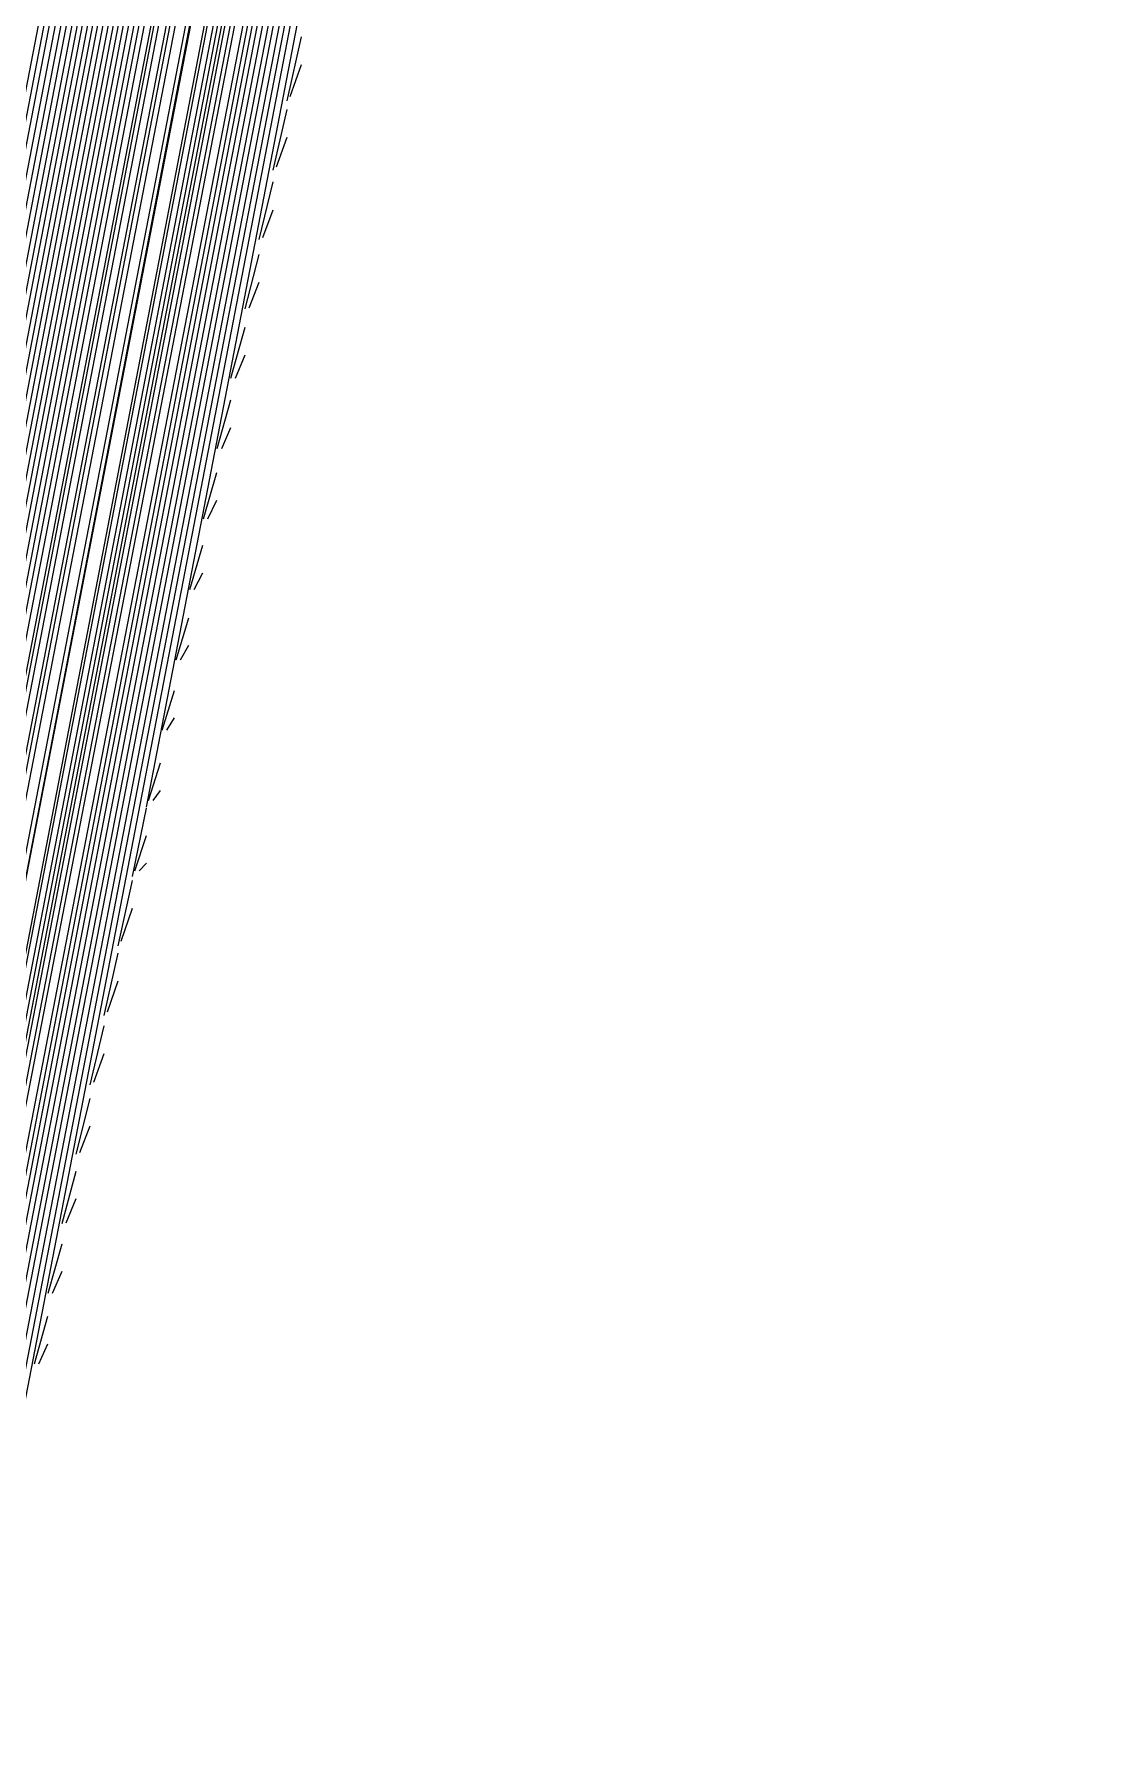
# Model space of a CAD drawing. Header units: inches. Extents: x 2608994 to 2618701, y 1261813 to 1271655.
# Drawn here: x 2617562.2 to 2617653.4, y 1263281.6 to 1263427 of the extents above; entities that cross this region are included whole.
import ezdxf

# ---------------------------------------------------------------- set-up
doc = ezdxf.new("R2010")
doc.units = ezdxf.units.IN
doc.header["$MEASUREMENT"] = 0

msp = doc.modelspace()

# ---------------------------------------------------------------- linework, layer by layer
for points, elevation in [([(2617449.4, 1262745.57), (2617804.23, 1264581.52), (2618096.8, 1266132.39), (2618215.6, 1266773.77), (2618294.8, 1267212.39)], 413), ([(2617437.4, 1262685.6), (2617803.06, 1264577.92), (2618088.4, 1266091.08), (2618208.4, 1266738.98), (2618290, 1267190.95)], 412), ([(2617420.6, 1262600.34), (2617801.9, 1264574.32), (2618080, 1266049.75), (2618202.4, 1266710.7), (2618284, 1267162.68)], 411), ([(2617571.8, 1263361.14), (2617880.8, 1264964.79), (2618198.8, 1266652.52), (2618291.14, 1267154.32)], 420), ([(2617411, 1262552.34), (2617800.97, 1264571.92), (2618072.8, 1266014.81), (2618196.4, 1266682.41), (2618279.2, 1267141.18)], 410), ([(2616766.14, 1262375.32), (2617303.41, 1262494.72), (2617309.55, 1262497.12), (2617345.6, 1262528.8), (2617375.6, 1262552.03), (2617394.8, 1262563.91), (2617411.6, 1262570.64), (2617794.64, 1264558.72), (2617975.6, 1265521.68), (2618206, 1266772.48), (2618268.4, 1267128.17)], 402), ([(2617549, 1263245.97), (2617863.95, 1264879.12), (2618184.4, 1266579.16), (2618281.29, 1267105.12)], 419), ([(2616700.09, 1262362.12), (2617296.59, 1262494.72), (2617301.69, 1262497.12), (2617339.6, 1262530.58), (2617370.4, 1262554.72), (2617391.2, 1262568.07), (2617411.6, 1262576.35), (2617412.8, 1262578.04), (2617520.8, 1263144.33), (2617794.17, 1264558.72), (2617966, 1265473.52), (2618197.6, 1266730.6), (2618260, 1267085.25)], 401), ([(2616451.68, 1262312.92), (2617131.65, 1262462.32), (2617261.37, 1262492.32), (2617267.57, 1262494.72), (2617319.2, 1262540.92), (2617361.2, 1262573.94), (2617388.8, 1262591.26), (2617416.4, 1262602.37), (2617520.8, 1263153.33), (2617787.45, 1264533.52), (2617876, 1265004.25), (2618128, 1266364.51), (2618206, 1266797.91), (2618255.2, 1267084.32)], 397), ([(2617189.84, 1262459.32), (2617363.44, 1262498.32), (2617367.12, 1262499.52), (2617392.4, 1262520.09), (2617404.4, 1262526.6), (2617405.6, 1262529.26), (2617798.65, 1264562.32), (2618044, 1265864.12), (2618174.8, 1266569.07), (2618264.8, 1267065.38)], 409), ([(2616258.68, 1262274.52), (2617060.14, 1262450.32), (2617233.01, 1262489.92), (2617242.68, 1262493.52), (2617304.8, 1262549.62), (2617355.58, 1262589.52), (2617388.8, 1262609.71), (2617418.8, 1262620.2), (2617523.2, 1263172.57), (2617796.08, 1264586.32), (2617985.2, 1265599.93), (2618131.6, 1266397.21), (2618202.4, 1266793.6), (2618246.8, 1267055.65)], 394), ([(2616644.89, 1262351.32), (2617285.74, 1262493.52), (2617292.45, 1262495.92), (2617333.6, 1262532.38), (2617367.2, 1262558.84), (2617392.4, 1262574.79), (2617412.8, 1262582.67), (2617414, 1262585.5), (2617519.6, 1263140.34), (2617793.47, 1264557.52), (2617951.6, 1265399.6), (2618186.84, 1266675.52), (2618251.6, 1267042.43)], 400), ([(2617134.79, 1262448.52), (2617356.67, 1262498.32), (2617388.8, 1262523.73), (2617405.6, 1262532.92), (2617406.8, 1262536.86), (2617798.18, 1264562.32), (2618039.2, 1265841.93), (2618170, 1266547.22), (2618258.8, 1267037.05)], 408), ([(2615757.12, 1262174.92), (2616140.27, 1262261.92), (2616400.53, 1262318.32), (2616696.4, 1262380.17), (2617051.85, 1262458.72), (2617163.38, 1262485.12), (2617175.78, 1262489.92), (2617262.8, 1262570.44), (2617300, 1262601.65), (2617332.92, 1262626.72), (2617375.6, 1262653.23), (2617392.4, 1262660.36), (2617426, 1262669.99), (2617427.2, 1262673.42), (2617519.6, 1263171.63), (2617790.46, 1264576.72), (2618036.8, 1265908.9), (2618134, 1266446.91), (2618196.4, 1266806.34), (2618228.8, 1267013.51)], 386), ([(2616324.79, 1262287.72), (2617087.59, 1262455.12), (2617243.82, 1262491.12), (2617251.85, 1262494.72), (2617309.6, 1262546.7), (2617357.6, 1262584.4), (2617388.8, 1262603.55), (2617417.6, 1262613.87), (2617524.4, 1263176.57), (2617806.27, 1264637.92), (2618051.2, 1265953.57), (2618203.6, 1266794.99), (2618240.8, 1267011.62)], 395), ([(2615691.2, 1262161.72), (2616108.4, 1262256.59), (2616382.31, 1262315.92), (2616694, 1262380.86), (2617046.07, 1262458.72), (2617156.78, 1262485.12), (2617166.47, 1262488.72), (2617257.11, 1262572.72), (2617295.2, 1262604.81), (2617328.48, 1262630.32), (2617352.8, 1262646.76), (2617373.2, 1262658.38), (2617391.2, 1262666.07), (2617427.2, 1262676.3), (2617428.4, 1262681), (2617463.2, 1262874.84), (2617519.6, 1263173.84), (2617789.98, 1264576.72), (2618032, 1265886.39), (2618114.34, 1266339.52), (2618190.4, 1266777), (2618224, 1266991)], 385), ([(2617068.78, 1262435.32), (2617349.62, 1262498.32), (2617386.4, 1262528.24), (2617406.8, 1262539.25), (2617797.25, 1264559.92), (2618022.4, 1265755.47), (2618155.6, 1266473.12), (2618248, 1266981.71)], 407), ([(2615635.69, 1262150.92), (2616085.6, 1262253.28), (2616372.4, 1262315.3), (2616692.8, 1262381.82), (2617034.96, 1262457.52), (2617146.1, 1262483.92), (2617158.73, 1262488.72), (2617255.6, 1262578.67), (2617296.4, 1262612.81), (2617331.2, 1262639.06), (2617356.4, 1262655.54), (2617378, 1262667.02), (2617428.4, 1262682.91), (2617465.6, 1262889.64), (2617520.8, 1263182.35), (2617789.5, 1264576.72), (2618028.4, 1265870.44), (2618113.87, 1266339.52), (2618186.8, 1266761.98), (2618220.4, 1266977.24)], 384), ([(2617534.6, 1263173.95), (2617839.87, 1264755.52), (2618149.6, 1266396.29), (2618254, 1266960.39)], 418), ([(2616573.17, 1262336.92), (2617175.74, 1262469.52), (2617278.96, 1262493.52), (2617284.65, 1262495.92), (2617330, 1262536.22), (2617367.2, 1262565.27), (2617392.4, 1262580.87), (2617414, 1262589), (2617790.7, 1264545.52), (2617919.2, 1265229.29), (2618165.2, 1266560.44), (2618236, 1266958.01)], 399), ([(2615569.79, 1262137.72), (2615765.2, 1262183.28), (2616054.4, 1262248.15), (2616356.91, 1262313.52), (2616691.6, 1262382.77), (2617034.5, 1262458.72), (2617139.52, 1262483.92), (2617150.83, 1262488.72), (2617248.69, 1262579.92), (2617290.4, 1262615.07), (2617326.4, 1262642.47), (2617352.8, 1262659.95), (2617375.6, 1262672.25), (2617391.2, 1262678.3), (2617428.4, 1262688.64), (2617429.6, 1262690.1), (2617464.4, 1262884.98), (2617520.8, 1263184.57), (2617789.25, 1264577.92), (2618027.2, 1265867.63), (2618122, 1266393.57), (2618183.2, 1266746.94), (2618215.6, 1266954.62)], 383), ([(2616380.12, 1262298.52), (2617104.19, 1262457.52), (2617250.54, 1262491.12), (2617259.73, 1262494.72), (2617314.4, 1262543.8), (2617358.8, 1262578.73), (2617386.4, 1262596.16), (2617416.4, 1262607.55), (2617417.6, 1262609.8), (2617500.4, 1263049.2), (2617781.47, 1264504.72), (2617844.85, 1264840.72), (2618093.2, 1266178.26), (2618176, 1266634.38), (2618232.4, 1266955.27)], 396), ([(2617013.73, 1262424.52), (2617338.88, 1262497.12), (2617342.22, 1262498.32), (2617384, 1262532.78), (2617408, 1262546.11), (2617797, 1264561.12), (2618017.6, 1265733.2), (2618148.4, 1266438.16), (2618240.8, 1266946.6)], 406), ([(2616192.62, 1262261.32), (2616387.11, 1262305.12), (2617043.56, 1262447.92), (2617226.31, 1262489.92), (2617234.8, 1262493.52), (2617300, 1262552.55), (2617352.8, 1262594.12), (2617387.6, 1262615.3), (2617420, 1262626.67), (2617502.8, 1263068.27), (2617780.29, 1264505.92), (2617847.12, 1264861.12), (2618054.8, 1265980.65), (2618186.8, 1266710.14), (2618226.4, 1266939.14)], 393), ([(2617520.2, 1263101.94), (2617827.46, 1264693.12), (2618142.4, 1266361.59), (2618248, 1266932.3)], 417), ([(2615503.93, 1262124.52), (2615724.4, 1262175.96), (2616029.2, 1262244.36), (2616344.09, 1262312.32), (2616689.2, 1262383.47), (2617018.1, 1262456.32), (2617128.87, 1262482.72), (2617141.68, 1262487.52), (2617243.6, 1262582.77), (2617286.8, 1262619.26), (2617324, 1262647.61), (2617350.4, 1262665.11), (2617373.2, 1262677.48), (2617388.8, 1262683.67), (2617429.6, 1262694.94), (2617430.8, 1262697.67), (2617464.4, 1262886.79), (2617520.8, 1263186.78), (2617788.55, 1264576.72), (2618022.4, 1265845.05), (2618117.2, 1266371.24), (2618178.4, 1266724.68), (2618210.8, 1266931.98)], 382), ([(2616953.21, 1262412.52), (2617331.94, 1262497.12), (2617379.07, 1262535.52), (2617394.8, 1262545.83), (2617408, 1262551.48), (2617409.2, 1262553.62), (2617796.53, 1264561.12), (2618012.8, 1265710.91), (2618143.6, 1266416.21), (2618236, 1266924.91)], 405), ([(2615443.22, 1262112.52), (2615683.6, 1262168.67), (2616000.4, 1262239.8), (2616331.18, 1262311.12), (2616687.52, 1262384.32), (2617017.64, 1262457.52), (2617122.3, 1262482.72), (2617133.78, 1262487.52), (2617237.6, 1262584.83), (2617281.28, 1262621.92), (2617319.2, 1262651.06), (2617346.8, 1262669.55), (2617369.6, 1262682.16), (2617387.6, 1262689.42), (2617430.8, 1262701.24), (2617432, 1262705.33), (2617464.4, 1262888.59), (2617520.8, 1263189), (2617788.3, 1264577.92), (2618020, 1265835.63), (2618113.6, 1266355.64), (2618174.8, 1266709.59), (2618207.2, 1266918.12)], 381), ([(2616137.23, 1262250.52), (2616363.9, 1262301.52), (2617032.42, 1262446.72), (2617219.53, 1262489.92), (2617225.56, 1262492.32), (2617294, 1262554.48), (2617348.85, 1262597.92), (2617386.4, 1262620.91), (2617420, 1262632.44), (2617423.6, 1262646.19), (2617517.2, 1263145.74), (2617793.31, 1264576.72), (2618052.4, 1265971.37), (2618153.2, 1266526.13), (2618219.2, 1266902.96)], 392), ([(2615382.51, 1262100.52), (2615644, 1262161.67), (2615976.4, 1262236.33), (2616320.8, 1262310.47), (2616685.6, 1262385.12), (2617006.58, 1262456.32), (2617111.69, 1262481.52), (2617124.6, 1262486.32), (2617182.4, 1262541.97), (2617235.2, 1262590.09), (2617280.8, 1262628.68), (2617320.84, 1262659.12), (2617349.2, 1262677.65), (2617373.49, 1262690.32), (2617420, 1262705.07), (2617432, 1262707.52), (2617466.8, 1262903.47), (2617523.2, 1263203.82), (2617787.6, 1264576.72), (2618017.6, 1265826.2), (2618111.2, 1266346.81), (2618171.2, 1266694.49), (2618202.4, 1266895.37)], 380), ([(2617497.4, 1262986.8), (2617811.85, 1264613.92), (2618129.2, 1266294.69), (2618239.6, 1266891.06)], 416), ([(2616065.89, 1262236.12), (2616335.09, 1262296.72), (2616999.58, 1262440.72), (2617208.86, 1262488.72), (2617217.76, 1262492.32), (2617283.26, 1262552.32), (2617338.01, 1262596.72), (2617362.4, 1262613.62), (2617382.8, 1262625.36), (2617397.2, 1262631.56), (2617421.2, 1262638.76), (2617423.6, 1262647.67), (2617518.4, 1263154.23), (2617792.84, 1264576.72), (2618048.8, 1265955.53), (2618149.6, 1266510.72), (2618215.6, 1266888.09)], 391), ([(2615316.68, 1262087.32), (2615598.4, 1262153.31), (2615945.2, 1262231.29), (2616305.12, 1262308.72), (2616684.4, 1262386.07), (2617000.82, 1262456.32), (2617105.14, 1262481.52), (2617116.74, 1262486.32), (2617175.1, 1262542.72), (2617229.2, 1262592.18), (2617276, 1262631.97), (2617316.8, 1262663.17), (2617346.8, 1262682.87), (2617372, 1262696.02), (2617418.8, 1262711.08), (2617433.2, 1262714.3), (2617465.6, 1262898.72), (2617522, 1263199.73), (2617787.35, 1264577.92), (2618014, 1265810.15), (2618106.4, 1266324.39), (2618166.4, 1266672.13), (2618198.8, 1266881.49)], 379), ([(2616506.98, 1262323.72), (2617148.28, 1262464.72), (2617268.12, 1262492.32), (2617276.77, 1262495.92), (2617326.4, 1262540.07), (2617366, 1262570.86), (2617392.4, 1262586.96), (2617415.2, 1262595.38), (2617523.2, 1263163.56), (2617789.53, 1264541.92), (2617897.6, 1265116.79), (2618147.2, 1266465.68), (2618221.6, 1266881.16)], 398), ([(2615999.91, 1262222.92), (2616308.8, 1262292.5), (2616966.74, 1262434.72), (2617198.1, 1262487.52), (2617209.86, 1262492.32), (2617282, 1262558.36), (2617342, 1262606.32), (2617378, 1262629.16), (2617396, 1262637.21), (2617422.4, 1262645.08), (2617423.6, 1262649.19), (2617518.4, 1263156.46), (2617792.36, 1264576.72), (2618046.4, 1265946.22), (2618139.83, 1266460.72), (2618212, 1266873.21)], 390), ([(2616881.7, 1262398.12), (2617321.13, 1262495.92), (2617326.59, 1262498.32), (2617375.6, 1262539.33), (2617394.8, 1262551.85), (2617409.2, 1262557.8), (2617410.4, 1262561.19), (2617795.82, 1264559.92), (2617999.6, 1265643.59), (2618131.6, 1266355.08), (2618225.2, 1266869.6)], 404), ([(2615255.97, 1262075.32), (2615557.6, 1262146.08), (2615920, 1262227.6), (2616294.4, 1262308.03), (2616682, 1262386.77), (2616989.78, 1262455.12), (2617094.55, 1262480.32), (2617107.53, 1262485.12), (2617169.2, 1262544.79), (2617224.4, 1262595.34), (2617272.49, 1262636.32), (2617314.4, 1262668.4), (2617343.2, 1262687.4), (2617368.4, 1262700.8), (2617418.8, 1262717.62), (2617433.2, 1262720.02), (2617434.4, 1262722.37), (2617466.8, 1262907.07), (2617523.2, 1263208.25), (2617786.87, 1264577.92), (2618011.6, 1265800.7), (2618104, 1266315.53), (2618162.8, 1266656.98), (2618194, 1266858.62)], 378), ([(2617484.2, 1262920.73), (2617808.16, 1264597.12), (2618120.8, 1266253.48), (2618232.4, 1266856.36)], 415), ([(2615944.48, 1262212.12), (2616282.62, 1262288.32), (2616694, 1262376.01), (2616950.21, 1262432.32), (2617191.45, 1262487.52), (2617200.7, 1262491.12), (2617276, 1262560.32), (2617337.2, 1262609.56), (2617361.2, 1262625.83), (2617381.6, 1262637.28), (2617396, 1262643.29), (2617423.6, 1262651.42), (2617424.8, 1262656.76), (2617518.4, 1263158.68), (2617791.88, 1264576.72), (2618042.8, 1265930.35), (2618138.98, 1266460.72), (2618207.2, 1266851.17)], 389), ([(2615195.26, 1262063.32), (2615512, 1262137.77), (2615890, 1262222.88), (2616280, 1262306.59), (2616680.8, 1262387.72), (2616984.03, 1262455.12), (2617088.03, 1262480.32), (2617099.69, 1262485.12), (2617162, 1262545.64), (2617219.6, 1262598.52), (2617269.51, 1262641.12), (2617312, 1262673.66), (2617343.2, 1262694.09), (2617369.6, 1262707.7), (2617429.6, 1262727.33), (2617433.2, 1262732.77), (2617434.4, 1262725.89), (2617471.6, 1262935.08), (2617526.8, 1263229.41), (2617786.17, 1264576.72), (2618005.6, 1265771.38), (2618098, 1266286.26), (2618158, 1266634.55), (2618190.4, 1266844.71)], 377), ([(2616832.16, 1262388.52), (2617314.26, 1262495.92), (2617376.8, 1262546.55), (2617394.8, 1262557.88), (2617410.4, 1262564.12), (2617795.12, 1264558.72), (2617991.2, 1265601.94), (2618124.4, 1266320.02), (2618219.2, 1266841.14)], 403), ([(2615878.52, 1262198.92), (2616193.44, 1262270.32), (2616700, 1262378.52), (2617068.76, 1262459.92), (2617180.71, 1262486.32), (2617192.82, 1262491.12), (2617274.8, 1262566.44), (2617340.06, 1262618.32), (2617362.4, 1262633.06), (2617381.6, 1262643.54), (2617424.8, 1262658.54), (2617520.8, 1263173.46), (2617791.18, 1264575.52), (2618039.2, 1265914.46), (2618138.8, 1266464.39), (2618203.6, 1266836.24)], 388), ([(2615812.59, 1262185.72), (2616161.2, 1262264.86), (2616698.8, 1262379.48), (2617068.31, 1262461.12), (2617174.09, 1262486.32), (2617183.6, 1262489.92), (2617268.2, 1262567.92), (2617304.07, 1262597.92), (2617336, 1262622.16), (2617358.8, 1262637.37), (2617379.2, 1262648.67), (2617394.8, 1262655.05), (2617424.8, 1262663.67), (2617426, 1262665.89), (2617519.6, 1263169.41), (2617790.93, 1264576.72), (2618039.2, 1265918.24), (2618136.4, 1266455.65), (2618200, 1266821.3)], 387), ([(2617462.6, 1262811.54), (2617805.62, 1264586.32), (2618108.8, 1266192.95), (2618224, 1266815.08)], 414), ([(2615129.47, 1262050.12), (2615471.2, 1262130.58), (2615864.8, 1262219.24), (2616268, 1262305.66), (2616679.6, 1262388.68), (2616973.01, 1262453.92), (2617077.47, 1262479.12), (2617090.46, 1262483.92), (2617154.8, 1262546.51), (2617213.6, 1262600.65), (2617265.03, 1262644.72), (2617308.4, 1262678.08), (2617336, 1262696.48), (2617360, 1262709.75), (2617426, 1262734.62), (2617432, 1262744.93), (2617433.2, 1262745.07), (2617434.4, 1262734.5), (2617435.6, 1262734.84), (2617474, 1262950), (2617530.4, 1263250.58), (2617785.47, 1264575.52)], 376), ([(2615068.76, 1262038.12), (2615429.2, 1262123.14), (2615834.8, 1262214.57), (2616253.6, 1262304.26), (2616677.2, 1262389.38), (2616967.27, 1262453.92), (2617070.96, 1262479.12), (2617082.64, 1262483.92), (2617147.6, 1262547.38), (2617207.6, 1262602.8), (2617261.6, 1262649.2), (2617306, 1262683.39), (2617332.4, 1262701.04), (2617355.2, 1262713.89), (2617372, 1262721.32), (2617400.8, 1262730.89), (2617421.2, 1262740.9), (2617425.06, 1262744.32), (2617432, 1262759.81), (2617435.6, 1262738.88), (2617535.2, 1263278.06), (2617784.54, 1264573.12)], 375), ([(2615008.03, 1262026.12), (2615388.4, 1262116.01), (2615809.6, 1262210.98), (2616241.6, 1262303.37), (2616676, 1262390.33), (2616956.28, 1262452.72), (2617060.44, 1262477.92), (2617073.4, 1262482.72), (2617142.8, 1262550.55), (2617204, 1262607.12), (2617259.2, 1262654.55), (2617304.8, 1262689.57), (2617351.6, 1262718.62), (2617369.6, 1262726.72), (2617398.4, 1262736.63), (2617416.4, 1262746.71), (2617421.63, 1262751.52), (2617432, 1262774.07), (2617435.6, 1262743.48), (2617541.2, 1263311.84), (2617783.61, 1264570.72)], 374), ([(2614881.57, 1262000.92), (2615300.8, 1262100.42), (2615753.2, 1262202.57), (2616217.01, 1262301.52), (2616672.4, 1262391.98), (2616944.84, 1262452.72), (2617043.47, 1262476.72), (2617056.36, 1262481.52), (2617177.02, 1262597.92), (2617230.4, 1262645.22), (2617276, 1262682.49), (2617308.09, 1262705.92), (2617336, 1262723.48), (2617360, 1262735.55), (2617392.4, 1262747.54), (2617407.39, 1262757.52), (2617415.2, 1262766.38), (2617430.8, 1262801.72), (2617436.8, 1262756.23), (2617446.4, 1262801.69), (2617486, 1263022.75), (2617548.4, 1263354.17), (2617782.21, 1264568.32)], 372), ([(2614947.3, 1262014.12), (2615342.8, 1262107.78), (2615778.4, 1262206.1), (2616227.2, 1262302), (2616674.8, 1262391.28), (2616955.81, 1262453.92), (2617053.95, 1262477.92), (2617065.6, 1262482.72), (2617183.6, 1262596.29), (2617236.4, 1262642.89), (2617280.8, 1262678.95), (2617312, 1262701.58), (2617339.6, 1262718.81), (2617363.6, 1262730.67), (2617396, 1262742.38), (2617413.94, 1262753.92), (2617418.8, 1262759.66), (2617430.8, 1262786.85), (2617432, 1262786.1), (2617435.6, 1262749.45), (2617436.8, 1262751.96), (2617542.4, 1263320.4), (2617782.91, 1264569.52)], 373), ([(2617583.8, 1263421.35), (2617585, 1263426.82)], 421), ([(2617584.06, 1263421.72), (2617585, 1263424.46)], 422), ([(2617582.6, 1263415.44), (2617583.8, 1263420.63)], 421), ([(2617582.89, 1263415.72), (2617583.8, 1263418.27)], 422), ([(2617581.4, 1263409.53), (2617582.6, 1263414.44)], 421), ([(2617581.72, 1263409.72), (2617582.6, 1263412.08)], 422), ([(2617580.2, 1263403.62), (2617581.4, 1263408.25)], 421), ([(2617580.55, 1263403.72), (2617581.4, 1263405.89)], 422), ([(2617579, 1263397.71), (2617580.2, 1263402.06)], 421), ([(2617579.38, 1263397.72), (2617580.2, 1263399.7)], 422), ([(2617577.83, 1263391.72), (2617579, 1263395.87)], 421), ([(2617578.21, 1263391.72), (2617579, 1263393.51)], 422), ([(2617576.66, 1263385.72), (2617577.8, 1263389.68)], 421), ([(2617577.04, 1263385.72), (2617577.8, 1263387.32)], 422), ([(2617575.49, 1263379.72), (2617576.6, 1263383.49)], 421), ([(2617575.87, 1263379.72), (2617576.6, 1263381.14)], 422), ([(2617574.32, 1263373.72), (2617575.4, 1263377.3)], 421), ([(2617574.7, 1263373.72), (2617575.4, 1263374.95)], 422), ([(2617573.15, 1263367.72), (2617574.2, 1263371.11)], 421), ([(2617573.53, 1263367.72), (2617574.2, 1263368.76)], 422), ([(2617571.98, 1263361.72), (2617573, 1263364.92)], 421), ([(2617572.36, 1263361.72), (2617573, 1263362.57)], 422), ([(2617570.6, 1263355.23), (2617571.8, 1263361.08)], 420), ([(2617570.81, 1263355.72), (2617571.8, 1263358.73)], 421), ([(2617571.19, 1263355.72), (2617571.8, 1263356.38)], 422), ([(2617569.4, 1263349.32), (2617570.6, 1263354.89)], 420), ([(2617569.64, 1263349.72), (2617570.6, 1263352.54)], 421), ([(2617568.2, 1263343.41), (2617569.4, 1263348.7)], 420), ([(2617568.47, 1263343.72), (2617569.4, 1263346.36)], 421), ([(2617567, 1263337.5), (2617568.2, 1263342.51)], 420), ([(2617567.3, 1263337.72), (2617568.2, 1263340.17)], 421), ([(2617565.8, 1263331.59), (2617567, 1263336.32)], 420), ([(2617566.13, 1263331.72), (2617567, 1263333.98)], 421), ([(2617564.6, 1263325.68), (2617565.8, 1263330.13)], 420), ([(2617564.96, 1263325.72), (2617565.8, 1263327.79)], 421), ([(2617563.42, 1263319.72), (2617564.6, 1263323.94)], 420), ([(2617563.79, 1263319.72), (2617564.6, 1263321.6)], 421), ([(2617562.25, 1263313.72), (2617563.4, 1263317.76)], 420), ([(2617562.62, 1263313.72), (2617563.4, 1263315.41)], 421)]:
    msp.add_lwpolyline(points, dxfattribs=dict(elevation=elevation))

doc.saveas('drawing.dxf')
